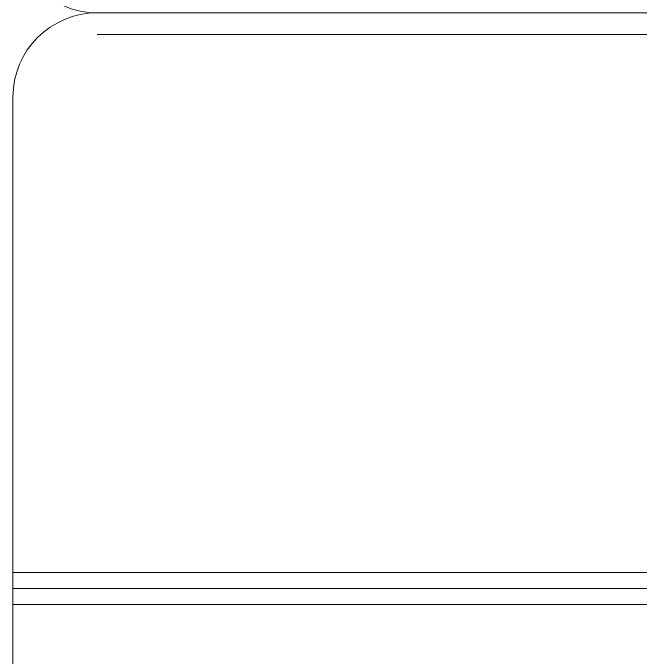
# Model space of a CAD drawing. Header units: metres. Extents: x 85953 to 212055, y -1481497 to -1363692.
# Drawn here: x 108448.5 to 108547.2, y -1392045.8 to -1391944.4 of the extents above; entities that cross this region are included whole.
import ezdxf

# ---------------------------------------------------------------- set-up
doc = ezdxf.new("R2010")
doc.units = ezdxf.units.M
doc.layers.add('Medical Equipment and Furniture', color=8, linetype='Continuous', lineweight=0)
doc.layers.add('Medical Equipment and Furniture1', color=8, linetype='Continuous', lineweight=5)

# ---------------------------------------------------------------- blocks, each defined once
blk = doc.blocks.new('GF21008-P')
at = {"layer": 'Medical Equipment and Furniture1'}
for p, q in [((0.71658, -0.1974), (0.71658, 0)), ((0.71912, -0.1974), (0.71912, 0)), ((0.72166, -0.1974), (0.72166, 0)), ((-0.78996, -0.18414), (-0.78996, -0.01908)), ((0.80631, -0.18414), (0.80631, -0.01908)), ((0.8097, -0.18414), (0.8097, -0.01908)), ((-0.7767, -0.1974), (0.79645, -0.1974))]:
    blk.add_line(p, q, dxfattribs=at)
for centre, start, end in [((-0.7767, -0.18414), 180, 270), ((0.79645, -0.18414), 270, 0)]:
    blk.add_arc(centre, 0.01325, start, end, dxfattribs=at)

msp = doc.modelspace()

# ---------------------------------------------------------------- block references
at = {"layer": 'Medical Equipment and Furniture', "xscale": -1000, "yscale": 1000, "zscale": 1000, "rotation": 270.0000000000002}
for p in [(108645.89, -1391154.48, 2.27), (108645.89, -1392754.13, 2.27)]:
    msp.add_blockref('GF21008-P', p, dxfattribs=at)

doc.saveas('drawing.dxf')
